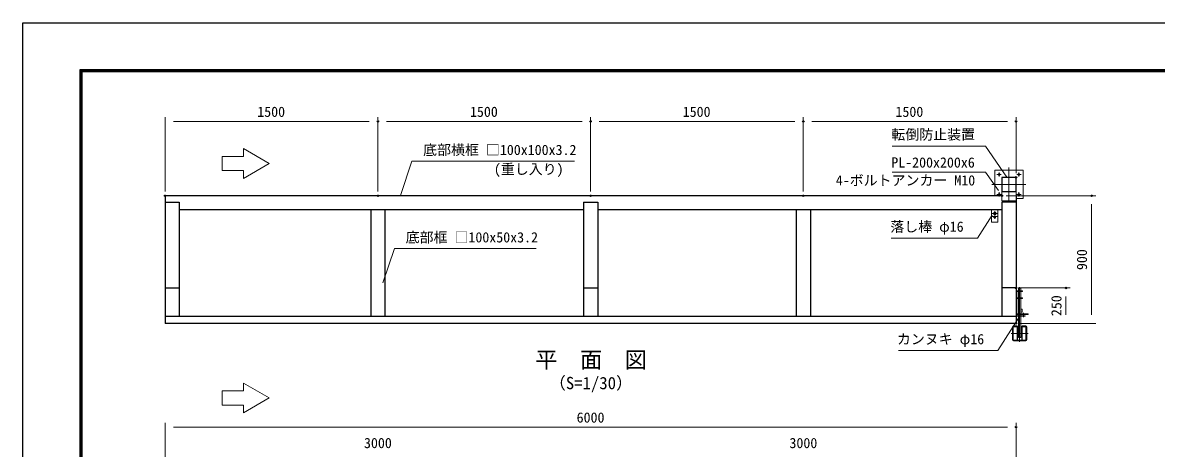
# Model space of a CAD drawing. Units: millimetres, scale not verified. Extents: x -6300 to 6300, y -4455 to 4455.
# Drawn here: x -6300 to 1694, y 1454 to 4455 of the extents above; entities that cross this region are included whole.
import ezdxf
from ezdxf.enums import TextEntityAlignment as Align

# ---------------------------------------------------------------- set-up
doc = ezdxf.new("R2010")
doc.units = ezdxf.units.MM
doc.header["$LTSCALE"] = 20
doc.header["$PDMODE"] = 32
doc.header["$PDSIZE"] = 10
doc.linetypes.add('USER1', pattern=[50.8, 31.75, -6.35, 6.35, -6.35])
for name, color, linetype, lineweight in [('0-0_D-TTL-TXT', 7, 'Continuous', 25), ('0-1_D-STR1', 1, 'Continuous', 25), ('0-2_D-BMK', 2, 'USER1', 13), ('0-4_D-STR3', 3, 'Continuous', 13), ('0-8_D-STR-DIM', 7, 'Continuous', 13), ('0-B_D-STR-TXT', 7, 'Continuous', 13), ('0-C_D-TTL', 7, 'Continuous', 25)]:
    doc.layers.add(name, color=color, linetype=linetype, lineweight=lineweight)
doc.layers.add('0-A_Defpoints', color=8, linetype='Continuous')
doc.styles.add('ＭＳ ゴシック', font='')
doc.styles.get('ＭＳ ゴシック').set_extended_font_data('MS Gothic')

msp = doc.modelspace()

# ---------------------------------------------------------------- linework, layer by layer
at = {"layer": '0-1_D-STR1'}
for p, q in [((604.48, 3234.5), (-5295.52, 3234.5)), ((-5295.52, 3234.5), (-5295.52, 2334.5)), ((-5295.52, 3188.67), (-5195.52, 3188.67)), ((-5195.52, 3188.67), (-5195.52, 2384.5)), ((-2345.52, 3134.5), (-5195.52, 3134.5)), ((-3845.52, 3134.5), (-3845.52, 2384.5)), ((-3745.52, 3134.5), (-3745.52, 2384.5)), ((-2345.52, 3188.67), (-2245.52, 3188.67)), ((-2345.52, 3188.67), (-2345.52, 2384.5)), ((-2245.52, 3188.67), (-2245.52, 2384.5)), ((604.48, 3134.5), (-2245.52, 3134.5)), ((-845.52, 3134.5), (-845.52, 2384.5)), ((-745.52, 3134.5), (-745.52, 2384.5)), ((604.48, 3188.67), (604.48, 2384.5)), ((704.48, 3188.67), (604.48, 3188.67)), ((-5295.52, 2584.5), (-5195.52, 2584.5)), ((-2345.52, 2584.5), (-2245.52, 2584.5)), ((704.48, 2584.5), (604.48, 2584.5)), ((704.48, 2384.5), (-5295.52, 2384.5)), ((679.48, 2308.1), (679.48, 2220.9)), ((682.68, 2308.1), (682.68, 2220.9)), ((712.48, 2314.5), (685.88, 2314.5)), ((712.48, 2311.3), (685.88, 2311.3)), ((773.08, 2314.5), (746.48, 2314.5)), ((773.08, 2311.3), (746.48, 2311.3)), ((776.28, 2220.9), (776.28, 2308.1)), ((779.48, 2220.9), (779.48, 2308.1)), ((685.88, 2217.7), (773.08, 2217.7)), ((685.88, 2214.5), (773.08, 2214.5))]:
    msp.add_line(p, q, dxfattribs=at)
msp.add_lwpolyline([(604.48, 3364.5), (604.48, 3264.5), (704.48, 3264.5), (704.48, 3364.5)], close=True, dxfattribs=at)
msp.add_lwpolyline([(704.48, 3234.5), (704.48, 2334.5), (-5295.52, 2334.5)], dxfattribs=at)
for centre, radius, start, end in [((685.88, 2308.1), 6.4, 90, 180), ((685.88, 2308.1), 3.2, 90, 180), ((773.08, 2308.1), 6.4, 0, 90), ((773.08, 2308.1), 3.2, 0, 90), ((685.88, 2220.9), 6.4, 180, 270), ((685.88, 2220.9), 3.2, 180, 270), ((773.08, 2220.9), 3.2, 270, 0), ((773.08, 2220.9), 6.4, 270, 0)]:
    msp.add_arc(centre, radius, start, end, dxfattribs=at)
at = {"layer": '0-2_D-BMK'}
for p, q in [((569.48, 3384.5), (599.48, 3384.5)), ((584.48, 3369.5), (584.48, 3399.5)), ((654.48, 3434.5), (654.48, 3194.5)), ((739.48, 3384.5), (709.48, 3384.5)), ((724.48, 3369.5), (724.48, 3399.5)), ((774.48, 3314.5), (534.48, 3314.5)), ((569.48, 3244.5), (599.48, 3244.5)), ((584.48, 3259.5), (584.48, 3229.5)), ((739.48, 3244.5), (709.48, 3244.5)), ((724.48, 3259.5), (724.48, 3229.5)), ((554.48, 3127.22), (554.48, 3091.78)), ((554.48, 3122.35), (554.48, 3096.65)), ((572.2, 3109.5), (536.76, 3109.5)), ((541.63, 3109.5), (567.33, 3109.5)), ((563.01, 3081.5), (545.95, 3081.5)), ((563.01, 3081.5), (545.95, 3081.5)), ((554.48, 3090.03), (554.48, 3072.97)), ((554.48, 3090.03), (554.48, 3072.97)), ((729.48, 2591.28), (729.48, 2204.5)), ((757.48, 2377.95), (757.48, 2409.28)), ((789.48, 2264.5), (669.48, 2264.5))]:
    msp.add_line(p, q, dxfattribs=at)
at = {"layer": '0-4_D-STR3'}
for p, q in [((554.48, 3414.5), (554.48, 3234.5)), ((576.98, 3134.5), (531.98, 3134.5)), ((531.98, 3134.5), (531.98, 3051.5)), ((531.98, 3120.5), (531.98, 3051.5)), ((576.98, 3134.5), (576.98, 3051.5)), ((576.98, 3120.5), (576.98, 3051.5)), ((573.98, 3089.5), (534.98, 3089.5)), ((534.98, 3048.5), (573.98, 3048.5)), ((749.48, 2564.62), (713.48, 2564.62)), ((749.48, 2560.12), (713.48, 2560.12)), ((737.48, 2582.62), (721.48, 2582.62)), ((721.48, 2582.62), (721.48, 2564.62)), ((721.48, 2560.12), (721.48, 2514.62)), ((737.48, 2582.62), (735.48, 2584.62)), ((737.48, 2582.62), (737.48, 2564.62)), ((737.48, 2560.12), (737.48, 2514.62)), ((749.48, 2564.62), (749.48, 2560.12)), ((704.48, 2555.62), (704.48, 2393.61)), ((708.98, 2555.62), (708.98, 2393.61)), ((749.48, 2514.62), (708.98, 2514.62)), ((749.48, 2510.12), (708.98, 2510.12)), ((721.48, 2510.12), (721.48, 2402.61)), ((737.48, 2510.12), (737.48, 2402.61)), ((749.48, 2514.62), (749.48, 2510.12)), ((715.48, 2402.61), (790.48, 2402.61)), ((715.48, 2398.11), (715.48, 2402.61)), ((715.48, 2398.11), (790.48, 2398.11)), ((721.48, 2398.11), (721.48, 2389.11)), ((737.48, 2434.62), (747.48, 2434.62)), ((737.48, 2414.62), (747.48, 2414.62)), ((737.48, 2398.11), (737.48, 2389.11)), ((747.48, 2434.62), (747.48, 2414.62)), ((752.48, 2398.11), (752.48, 2402.61)), ((762.48, 2398.11), (762.48, 2402.61)), ((790.48, 2398.11), (790.48, 2402.61)), ((769.48, 2389.11), (713.48, 2389.11)), ((769.48, 2384.61), (713.48, 2384.61)), ((721.48, 2384.61), (721.48, 2236.61)), ((752.48, 2384.61), (752.48, 2389.11)), ((762.48, 2384.61), (762.48, 2389.11)), ((769.48, 2389.11), (769.48, 2384.61)), ((712.48, 2217.7), (712.48, 2314.5)), ((714.78, 2314.5), (712.48, 2314.5)), ((714.78, 2217.7), (714.78, 2314.5)), ((744.18, 2217.7), (744.18, 2314.5)), ((746.48, 2314.5), (744.18, 2314.5)), ((746.48, 2217.7), (746.48, 2314.5)), ((737.48, 2236.61), (721.48, 2236.61))]:
    msp.add_line(p, q, dxfattribs=at)
for points in [[(704.48, 3214.5), (754.48, 3214.5), (754.48, 3414.5), (554.48, 3414.5)], [(604.48, 3264.5), (604.48, 3199.5), (704.48, 3199.5), (704.48, 3264.5)], [(735.48, 2584.62), (723.48, 2584.62), (721.48, 2582.62)], [(737.48, 2384.61), (737.48, 2236.61), (735.48, 2234.61)], [(735.48, 2234.61), (723.48, 2234.61), (721.48, 2236.61)]]:
    msp.add_lwpolyline(points, dxfattribs=at)
for centre, radius in [((584.48, 3384.5), 7), ((724.48, 3384.5), 7), ((584.48, 3244.5), 7), ((724.48, 3244.5), 7), ((554.48, 3109.5), 10), ((554.48, 3109.5), 8), ((554.48, 3081.5), 5), ((554.48, 3081.5), 5)]:
    msp.add_circle(centre, radius, dxfattribs=at)
for centre, radius, start, end in [((534.98, 3092.5), 3, 180, 270), ((534.98, 3051.5), 3, 180, 270), ((573.98, 3092.5), 3, 270, 0), ((573.98, 3051.5), 3, 270, 0), ((713.48, 2555.62), 9, 90, 180), ((713.48, 2555.62), 4.5, 90, 180), ((713.48, 2393.61), 9, 180, 270), ((713.48, 2393.61), 4.5, 180, 270)]:
    msp.add_arc(centre, radius, start, end, dxfattribs=at)
at = {"layer": '0-8_D-STR-DIM'}
for p, q in [((-5295.52, 3264.5), (-5295.52, 3789.22)), ((-5235.52, 3759.22), (-3855.52, 3759.22)), ((-3795.52, 3264.5), (-3795.52, 3789.22)), ((-3795.52, 3264.5), (-3795.52, 3789.22)), ((-3735.52, 3759.22), (-2355.52, 3759.22)), ((-2295.52, 3264.5), (-2295.52, 3789.22)), ((-2295.52, 3264.5), (-2295.52, 3789.22)), ((-2235.52, 3759.22), (-855.52, 3759.22)), ((-795.52, 3264.5), (-795.52, 3789.22)), ((-795.52, 3264.5), (-795.52, 3789.22)), ((-735.52, 3759.22), (644.48, 3759.22)), ((704.48, 3394.5), (704.48, 3789.22)), ((634.48, 3234.5), (1266.6, 3234.5)), ((1236.6, 2394.5), (1236.6, 3174.5)), ((734.48, 2584.5), (1086.6, 2584.5)), ((1056.6, 2394.5), (1056.6, 2524.5)), ((734.48, 2334.5), (1086.6, 2334.5)), ((734.48, 2334.5), (1266.6, 2334.5)), ((-5295.52, 832.24), (-5295.52, 1633.61)), ((-5235.52, 1603.61), (644.48, 1603.61)), ((704.48, 832.24), (704.48, 1633.61))]:
    msp.add_line(p, q, dxfattribs=at)
at = {"layer": '0-A_Defpoints'}
for p in [(-3795.52, 3759.22), (-2295.52, 3759.22), (-795.52, 3759.22), (704.48, 3759.22), (704.48, 3364.5), (-5295.52, 3234.5), (-3795.52, 3234.5), (-2295.52, 3234.5), (-795.52, 3234.5), (604.48, 3234.5), (1236.6, 3234.5), (704.48, 2584.5), (1056.6, 2584.5), (704.48, 2334.5), (704.48, 1603.61)]:
    msp.add_point(p, dxfattribs=at)
at = {"layer": '0-B_D-STR-TXT'}
for p, q in [((-4892.18, 3412.37), (-4892.18, 3512.37)), ((-4742.18, 3412.37), (-4892.18, 3412.37)), ((-4892.18, 1758.8), (-4892.18, 1858.8)), ((-4742.18, 1758.8), (-4892.18, 1758.8))]:
    msp.add_line(p, q, dxfattribs=at)
for points in [[(-4742.18, 3412.37), (-4742.18, 3357.53), (-4560.59, 3462.37), (-4742.18, 3567.21), (-4742.18, 3512.37), (-4892.18, 3512.37)], [(-170.09, 3583.28), (488.02, 3583.28), (640.05, 3366.14)], [(-2409.35, 3479.73), (-3555.15, 3479.73), (-3636.1, 3236.4)], [(-170.09, 3401.82), (488.02, 3401.82), (579.57, 3271.06)], [(-176.7, 2935.1), (432.68, 2935.1), (535.32, 3097.12)], [(-2678.93, 2863.38), (-3678.54, 2863.38), (-3759.49, 2620.04)], [(-123.37, 2142.95), (576.62, 2142.95), (721.01, 2370.88)], [(-4742.18, 1758.8), (-4742.18, 1703.97), (-4560.59, 1808.8), (-4742.18, 1913.64), (-4742.18, 1858.8), (-4892.18, 1858.8)]]:
    msp.add_lwpolyline(points, dxfattribs=at)
at = {"layer": '0-C_D-TTL', "color": 2}
msp.add_lwpolyline([(-6299.73, 4455.2), (6300.27, 4455.2), (6300.27, -4454.8), (-6299.73, -4454.8)], close=True, dxfattribs=at)
at = {"layer": '0-C_D-TTL'}
for points in [[(-5894.73, 4125.2), (5895.27, 4125.2), (5895.27, -4124.8), (-5894.73, -4124.8)], [(-5890.98, 4121.45), (5891.52, 4121.45), (5891.52, -4121.05), (-5890.98, -4121.05)], [(-5887.23, 4117.7), (5887.77, 4117.7), (5887.77, -4117.3), (-5887.23, -4117.3)], [(-5883.48, 4113.95), (5884.02, 4113.95), (5884.02, -4113.55), (-5883.48, -4113.55)], [(-5879.73, 4110.2), (5880.27, 4110.2), (5880.27, -4109.8), (-5879.73, -4109.8)]]:
    msp.add_lwpolyline(points, close=True, dxfattribs=at)

# ---------------------------------------------------------------- texts
at = {"layer": '0-0_D-TTL-TXT', "style": 'ＭＳ ゴシック'}
for s, height, p in [('平\u3000面\u3000図', 115.4, (-2685.37, 1985.82)), ('（S=1/30）', 86.66, (-2587.91, 1844.88))]:
    msp.add_text(s, height=height, dxfattribs=at).set_placement(p, align=Align.BOTTOM_LEFT)
at = {"layer": '0-8_D-STR-DIM', "style": 'ＭＳ ゴシック'}
for s, p in [('1500', (-4645.87, 3769.34)), ('1500', (-3145.87, 3769.34)), ('1500', (-1645.87, 3769.34)), ('1500', (-145.87, 3769.34)), ('6000', (-2393.77, 1613.73)), ('3000', (-3893.21, 1433.73)), ('3000', (-893.21, 1433.73))]:
    msp.add_text(s, height=72.14, dxfattribs=at).set_placement(p, align=Align.BOTTOM_LEFT)
for s, p in [('900', (1226.47, 2710.81)), ('250', (1046.47, 2386))]:
    msp.add_text(s, height=72.14, rotation=90, dxfattribs=at).set_placement(p, align=Align.BOTTOM_LEFT)
at = {"layer": '0-B_D-STR-TXT', "style": 'ＭＳ ゴシック'}
for s, p in [('転倒防止装置', (-175.04, 3609.02)), ('底部横框 □100x100x3.2', (-3476.1, 3500.52)), ('(重し入り)', (-2977.36, 3364.95)), ('PL-200x200x6', (-175.42, 3411.95)), ('4-ボルトアンカー M10', (-566.8, 3285.71)), ('落し棒 φ16', (-182.03, 2959.5)), ('底部框 □100x50x3.2', (-3599.49, 2884.16)), ('カンヌキ φ16', (-135.55, 2166.39))]:
    msp.add_text(s, height=72.14, dxfattribs=at).set_placement(p, align=Align.BOTTOM_LEFT)

doc.saveas('drawing.dxf')
